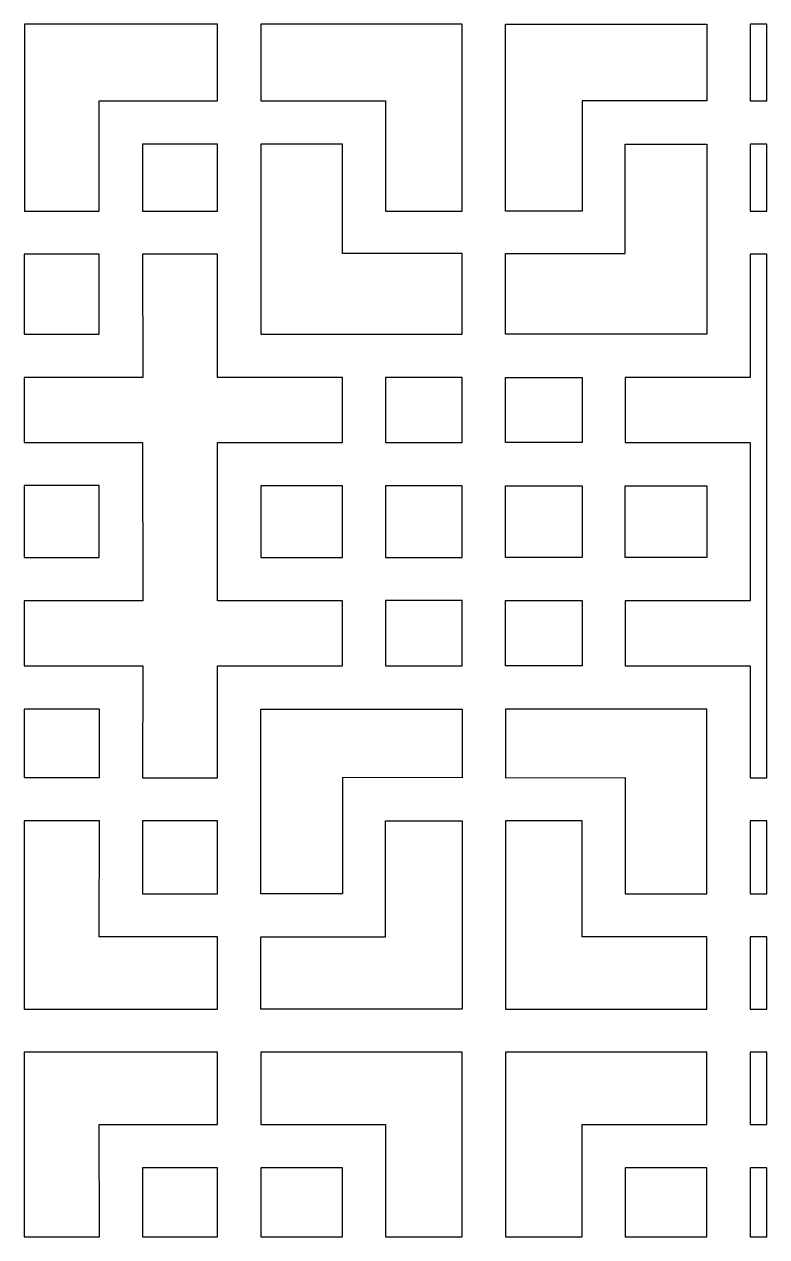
# Model space of a CAD drawing. Header units: centimetres. Extents: x -149 to 149, y -171 to 171.
# Drawn here: x 110.9 to 149.3, y -170.6 to -107.8 of the extents above; entities that cross this region are included whole.
import ezdxf

# ---------------------------------------------------------------- set-up
doc = ezdxf.new("R2010")
doc.units = ezdxf.units.CM
doc.header["$MEASUREMENT"] = 0
doc.layers.add('layer 1', color=7, linetype='Continuous')

msp = doc.modelspace()

# ---------------------------------------------------------------- linework, layer by layer
at = {"layer": 'layer 1', "color": 142}
for points, knots in [([(120.87958, -107.80974), (120.87958, -107.80974), (120.87958, -111.78525), (120.87958, -111.78525), (120.87958, -111.78525), (120.87958, -111.78525), (114.7517, -111.78524), (114.7517, -111.78524), (114.7517, -111.78524), (114.7517, -111.78524), (114.7517, -117.48763), (114.7517, -117.48763), (114.7517, -117.48763), (114.7517, -117.48763), (110.86936, -117.48763), (110.86936, -117.48763), (110.86936, -117.48763), (110.86936, -117.48763), (110.86936, -107.80974), (110.86936, -107.80974), (110.86936, -107.80974), (110.86936, -107.80974), (120.87958, -107.80974), (120.87958, -107.80974)], [0, 0, 0, 0, 0.14285714, 0.14285714, 0.14285714, 0.14285714, 0.28571429, 0.28571429, 0.28571429, 0.28571429, 0.42857143, 0.42857143, 0.42857143, 0.42857143, 0.57142857, 0.57142857, 0.57142857, 0.57142857, 0.71428571, 0.71428571, 0.71428571, 0.71428571, 1, 1, 1, 1]), ([(133.55774, -107.80974), (133.55774, -107.80974), (133.55774, -117.48763), (133.55774, -117.48763), (133.55774, -117.48763), (133.55774, -117.48763), (129.58533, -117.48763), (129.58533, -117.48763), (129.58533, -117.48763), (129.58533, -117.48763), (129.58533, -111.78525), (129.58533, -111.78525), (129.58533, -111.78525), (129.58533, -111.78525), (123.1158, -111.78525), (123.1158, -111.78525), (123.1158, -111.78525), (123.1158, -111.78525), (123.1158, -107.80974), (123.1158, -107.80974), (123.1158, -107.80974), (123.1158, -107.80974), (133.55774, -107.80974), (133.55774, -107.80974)], [0, 0, 0, 0, 0.14285714, 0.14285714, 0.14285714, 0.14285714, 0.28571429, 0.28571429, 0.28571429, 0.28571429, 0.42857143, 0.42857143, 0.42857143, 0.42857143, 0.57142857, 0.57142857, 0.57142857, 0.57142857, 0.71428571, 0.71428571, 0.71428571, 0.71428571, 1, 1, 1, 1]), ([(135.79342, -107.80974), (135.79342, -107.80974), (135.79342, -117.48763), (135.79342, -117.48763), (135.79342, -117.48763), (135.79342, -117.48763), (139.76582, -117.48763), (139.76582, -117.48763), (139.76582, -117.48763), (139.76582, -117.48763), (139.76582, -111.78525), (139.76582, -111.78525), (139.76582, -111.78525), (139.76582, -111.78525), (146.23535, -111.78525), (146.23535, -111.78525), (146.23535, -111.78525), (146.23535, -111.78525), (146.23535, -107.80974), (146.23535, -107.80974), (146.23535, -107.80974), (146.23535, -107.80974), (135.79342, -107.80974), (135.79342, -107.80974)], [0, 0, 0, 0, 0.14285714, 0.14285714, 0.14285714, 0.14285714, 0.28571429, 0.28571429, 0.28571429, 0.28571429, 0.42857143, 0.42857143, 0.42857143, 0.42857143, 0.57142857, 0.57142857, 0.57142857, 0.57142857, 0.71428571, 0.71428571, 0.71428571, 0.71428571, 1, 1, 1, 1]), ([(149.33447, -111.78521), (149.33447, -111.78521), (148.47158, -111.78525), (148.47158, -111.78525), (148.47158, -111.78525), (148.47158, -111.78525), (148.47158, -107.80974), (148.47158, -107.80974), (148.47158, -107.80974), (148.47158, -107.80974), (149.33447, -107.80974), (149.33447, -107.80974), (149.33447, -107.80974), (149.33447, -107.80974), (149.33447, -111.78521), (149.33447, -111.78521)], [0, 0, 0, 0, 0.2, 0.2, 0.2, 0.2, 0.4, 0.4, 0.4, 0.4, 0.6, 0.6, 0.6, 0.6, 1, 1, 1, 1]), ([(116.98792, -114.02148), (116.98792, -114.02148), (120.87958, -114.02148), (120.87958, -114.02148), (120.87958, -114.02148), (120.87958, -114.02148), (120.87958, -117.48763), (120.87958, -117.48763), (120.87958, -117.48763), (120.87958, -117.48763), (116.98792, -117.48763), (116.98792, -117.48763), (116.98792, -117.48763), (116.98792, -117.48763), (116.98792, -114.02148), (116.98792, -114.02148)], [0, 0, 0, 0, 0.2, 0.2, 0.2, 0.2, 0.4, 0.4, 0.4, 0.4, 0.6, 0.6, 0.6, 0.6, 1, 1, 1, 1]), ([(123.11891, -123.86707), (123.11891, -123.86707), (123.11891, -114.02148), (123.11891, -114.02148), (123.11891, -114.02148), (123.11891, -114.02148), (127.3479, -114.02148), (127.3479, -114.02148), (127.3479, -114.02148), (127.3479, -114.02148), (127.346, -119.68192), (127.346, -119.68192), (127.346, -119.68192), (127.346, -119.68192), (133.55774, -119.68192), (133.55774, -119.68192), (133.55774, -119.68192), (133.55774, -119.68192), (133.55774, -123.86707), (133.55774, -123.86707), (133.55774, -123.86707), (133.55774, -123.86707), (123.11891, -123.86707), (123.11891, -123.86707)], [0, 0, 0, 0, 0.14285714, 0.14285714, 0.14285714, 0.14285714, 0.28571429, 0.28571429, 0.28571429, 0.28571429, 0.42857143, 0.42857143, 0.42857143, 0.42857143, 0.57142857, 0.57142857, 0.57142857, 0.57142857, 0.71428571, 0.71428571, 0.71428571, 0.71428571, 1, 1, 1, 1]), ([(146.23224, -123.86707), (146.23224, -123.86707), (146.23224, -114.02148), (146.23224, -114.02148), (146.23224, -114.02148), (146.23224, -114.02148), (142.00325, -114.02148), (142.00325, -114.02148), (142.00325, -114.02148), (142.00325, -114.02148), (142.00516, -119.68192), (142.00516, -119.68192), (142.00516, -119.68192), (142.00516, -119.68192), (135.79342, -119.68192), (135.79342, -119.68192), (135.79342, -119.68192), (135.79342, -119.68192), (135.79342, -123.86707), (135.79342, -123.86707), (135.79342, -123.86707), (135.79342, -123.86707), (146.23224, -123.86707), (146.23224, -123.86707)], [0, 0, 0, 0, 0.14285714, 0.14285714, 0.14285714, 0.14285714, 0.28571429, 0.28571429, 0.28571429, 0.28571429, 0.42857143, 0.42857143, 0.42857143, 0.42857143, 0.57142857, 0.57142857, 0.57142857, 0.57142857, 0.71428571, 0.71428571, 0.71428571, 0.71428571, 1, 1, 1, 1]), ([(149.33447, -117.48759), (149.33447, -117.48759), (148.47158, -117.48763), (148.47158, -117.48763), (148.47158, -117.48763), (148.47158, -117.48763), (148.47158, -114.02148), (148.47158, -114.02148), (148.47158, -114.02148), (148.47158, -114.02148), (149.33447, -114.02148), (149.33447, -114.02148), (149.33447, -114.02148), (149.33447, -114.02148), (149.33447, -117.48759), (149.33447, -117.48759)], [0, 0, 0, 0, 0.2, 0.2, 0.2, 0.2, 0.4, 0.4, 0.4, 0.4, 0.6, 0.6, 0.6, 0.6, 1, 1, 1, 1]), ([(117.00964, -137.66955), (117.00964, -137.66955), (116.99414, -129.47627), (116.99414, -129.47627), (116.99414, -129.47627), (116.99414, -129.47627), (110.86315, -129.47628), (110.86315, -129.47628), (110.86315, -129.47628), (110.86315, -129.47628), (110.86315, -126.1064), (110.86315, -126.1064), (110.86315, -126.1064), (110.86315, -126.1064), (117.00963, -126.1064), (117.00963, -126.1064), (117.00963, -126.1064), (117.00963, -126.1064), (116.99414, -119.72384), (116.99414, -119.72384), (116.99414, -119.72384), (116.99414, -119.72384), (120.87958, -119.72384), (120.87958, -119.72384), (120.87958, -119.72384), (120.87958, -119.72384), (120.87958, -126.1064), (120.87958, -126.1064), (120.87958, -126.1064), (120.87958, -126.1064), (127.346, -126.1064), (127.346, -126.1064), (127.346, -126.1064), (127.346, -126.1064), (127.346, -129.47628), (127.346, -129.47628), (127.346, -129.47628), (127.346, -129.47628), (120.87958, -129.47627), (120.87958, -129.47627), (120.87958, -129.47627), (120.87958, -129.47627), (120.87958, -137.66957), (120.87958, -137.66957), (120.87958, -137.66957), (120.87958, -137.66957), (127.346, -137.66955), (127.346, -137.66955), (127.346, -137.66955), (127.346, -137.66955), (127.346, -141.04874), (127.346, -141.04874), (127.346, -141.04874), (127.346, -141.04874), (120.87958, -141.04565), (120.87958, -141.04565), (120.87958, -141.04565), (120.87958, -141.04565), (120.87958, -146.83809), (120.87958, -146.83809), (120.87958, -146.83809), (120.87958, -146.83809), (116.99414, -146.83809), (116.99414, -146.83809), (116.99414, -146.83809), (116.99414, -146.83809), (117.00963, -141.04874), (117.00963, -141.04874), (117.00963, -141.04874), (117.00963, -141.04874), (110.86315, -141.04874), (110.86315, -141.04874), (110.86315, -141.04874), (110.86315, -141.04874), (110.86315, -137.66955), (110.86315, -137.66955), (110.86315, -137.66955), (110.86315, -137.66955), (117.00964, -137.66955), (117.00964, -137.66955)], [0, 0, 0, 0, 0.04761905, 0.04761905, 0.04761905, 0.04761905, 0.0952381, 0.0952381, 0.0952381, 0.0952381, 0.14285714, 0.14285714, 0.14285714, 0.14285714, 0.19047619, 0.19047619, 0.19047619, 0.19047619, 0.23809524, 0.23809524, 0.23809524, 0.23809524, 0.28571429, 0.28571429, 0.28571429, 0.28571429, 0.33333333, 0.33333333, 0.33333333, 0.33333333, 0.38095238, 0.38095238, 0.38095238, 0.38095238, 0.42857143, 0.42857143, 0.42857143, 0.42857143, 0.47619048, 0.47619048, 0.47619048, 0.47619048, 0.52380952, 0.52380952, 0.52380952, 0.52380952, 0.57142857, 0.57142857, 0.57142857, 0.57142857, 0.61904762, 0.61904762, 0.61904762, 0.61904762, 0.66666667, 0.66666667, 0.66666667, 0.66666667, 0.71428571, 0.71428571, 0.71428571, 0.71428571, 0.76190476, 0.76190476, 0.76190476, 0.76190476, 0.80952381, 0.80952381, 0.80952381, 0.80952381, 0.85714286, 0.85714286, 0.85714286, 0.85714286, 0.9047619, 0.9047619, 0.9047619, 0.9047619, 1, 1, 1, 1]), ([(110.86315, -119.72695), (110.86315, -119.72695), (114.7517, -119.72695), (114.7517, -119.72695), (114.7517, -119.72695), (114.7517, -119.72695), (114.7517, -123.86707), (114.7517, -123.86707), (114.7517, -123.86707), (114.7517, -123.86707), (110.86315, -123.86707), (110.86315, -123.86707), (110.86315, -123.86707), (110.86315, -123.86707), (110.86315, -119.72695), (110.86315, -119.72695)], [0, 0, 0, 0, 0.2, 0.2, 0.2, 0.2, 0.4, 0.4, 0.4, 0.4, 0.6, 0.6, 0.6, 0.6, 1, 1, 1, 1]), ([(149.33447, -146.83797), (149.33447, -146.83797), (148.47158, -146.83809), (148.47158, -146.83809), (148.47158, -146.83809), (148.47158, -146.83809), (148.47158, -141.04565), (148.47158, -141.04565), (148.47158, -141.04565), (148.47158, -141.04565), (142.00516, -141.04874), (142.00516, -141.04874), (142.00516, -141.04874), (142.00516, -141.04874), (142.00516, -137.66955), (142.00516, -137.66955), (142.00516, -137.66955), (142.00516, -137.66955), (148.47158, -137.66957), (148.47158, -137.66957), (148.47158, -137.66957), (148.47158, -137.66957), (148.47158, -129.47627), (148.47158, -129.47627), (148.47158, -129.47627), (148.47158, -129.47627), (142.00516, -129.47628), (142.00516, -129.47628), (142.00516, -129.47628), (142.00516, -129.47628), (142.00516, -126.1064), (142.00516, -126.1064), (142.00516, -126.1064), (142.00516, -126.1064), (148.47158, -126.1064), (148.47158, -126.1064), (148.47158, -126.1064), (148.47158, -126.1064), (148.47158, -119.72384), (148.47158, -119.72384), (148.47158, -119.72384), (148.47158, -119.72384), (149.33447, -119.72384), (149.33447, -119.72384), (149.33447, -119.72384), (149.33447, -119.72384), (149.33447, -146.83797), (149.33447, -146.83797)], [0, 0, 0, 0, 0.07692308, 0.07692308, 0.07692308, 0.07692308, 0.15384615, 0.15384615, 0.15384615, 0.15384615, 0.23076923, 0.23076923, 0.23076923, 0.23076923, 0.30769231, 0.30769231, 0.30769231, 0.30769231, 0.38461538, 0.38461538, 0.38461538, 0.38461538, 0.46153846, 0.46153846, 0.46153846, 0.46153846, 0.53846154, 0.53846154, 0.53846154, 0.53846154, 0.61538462, 0.61538462, 0.61538462, 0.61538462, 0.69230769, 0.69230769, 0.69230769, 0.69230769, 0.76923077, 0.76923077, 0.76923077, 0.76923077, 0.84615385, 0.84615385, 0.84615385, 0.84615385, 1, 1, 1, 1]), ([(129.58222, -126.10331), (129.58222, -126.10331), (133.55774, -126.10331), (133.55774, -126.10331), (133.55774, -126.10331), (133.55774, -126.10331), (133.55774, -129.47628), (133.55774, -129.47628), (133.55774, -129.47628), (133.55774, -129.47628), (129.58222, -129.47628), (129.58222, -129.47628), (129.58222, -129.47628), (129.58222, -129.47628), (129.58222, -126.10331), (129.58222, -126.10331)], [0, 0, 0, 0, 0.2, 0.2, 0.2, 0.2, 0.4, 0.4, 0.4, 0.4, 0.6, 0.6, 0.6, 0.6, 1, 1, 1, 1]), ([(139.76893, -126.10331), (139.76893, -126.10331), (135.79342, -126.10331), (135.79342, -126.10331), (135.79342, -126.10331), (135.79342, -126.10331), (135.79342, -129.47628), (135.79342, -129.47628), (135.79342, -129.47628), (135.79342, -129.47628), (139.76893, -129.47628), (139.76893, -129.47628), (139.76893, -129.47628), (139.76893, -129.47628), (139.76893, -126.10331), (139.76893, -126.10331)], [0, 0, 0, 0, 0.2, 0.2, 0.2, 0.2, 0.4, 0.4, 0.4, 0.4, 0.6, 0.6, 0.6, 0.6, 1, 1, 1, 1]), ([(110.86315, -131.70939), (110.86315, -131.70939), (114.7517, -131.70939), (114.7517, -131.70939), (114.7517, -131.70939), (114.7517, -131.70939), (114.7517, -135.43333), (114.7517, -135.43333), (114.7517, -135.43333), (114.7517, -135.43333), (110.86315, -135.43333), (110.86315, -135.43333), (110.86315, -135.43333), (110.86315, -135.43333), (110.86315, -131.70939), (110.86315, -131.70939)], [0, 0, 0, 0, 0.2, 0.2, 0.2, 0.2, 0.4, 0.4, 0.4, 0.4, 0.6, 0.6, 0.6, 0.6, 1, 1, 1, 1]), ([(123.11891, -131.71251), (123.11891, -131.71251), (127.35221, -131.71251), (127.35221, -131.71251), (127.35221, -131.71251), (127.35221, -131.71251), (127.35221, -135.42712), (127.35221, -135.42712), (127.35221, -135.42712), (127.35221, -135.42712), (123.11891, -135.42712), (123.11891, -135.42712), (123.11891, -135.42712), (123.11891, -135.42712), (123.11891, -131.71251), (123.11891, -131.71251)], [0, 0, 0, 0, 0.2, 0.2, 0.2, 0.2, 0.4, 0.4, 0.4, 0.4, 0.6, 0.6, 0.6, 0.6, 1, 1, 1, 1]), ([(129.58222, -131.71251), (129.58222, -131.71251), (133.55774, -131.71251), (133.55774, -131.71251), (133.55774, -131.71251), (133.55774, -131.71251), (133.55774, -135.43333), (133.55774, -135.43333), (133.55774, -135.43333), (133.55774, -135.43333), (129.58222, -135.43333), (129.58222, -135.43333), (129.58222, -135.43333), (129.58222, -135.43333), (129.58222, -131.71251), (129.58222, -131.71251)], [0, 0, 0, 0, 0.2, 0.2, 0.2, 0.2, 0.4, 0.4, 0.4, 0.4, 0.6, 0.6, 0.6, 0.6, 1, 1, 1, 1]), ([(139.76893, -131.71251), (139.76893, -131.71251), (135.79342, -131.71251), (135.79342, -131.71251), (135.79342, -131.71251), (135.79342, -131.71251), (135.79342, -135.43333), (135.79342, -135.43333), (135.79342, -135.43333), (135.79342, -135.43333), (139.76893, -135.43333), (139.76893, -135.43333), (139.76893, -135.43333), (139.76893, -135.43333), (139.76893, -131.71251), (139.76893, -131.71251)], [0, 0, 0, 0, 0.2, 0.2, 0.2, 0.2, 0.4, 0.4, 0.4, 0.4, 0.6, 0.6, 0.6, 0.6, 1, 1, 1, 1]), ([(146.23224, -131.71251), (146.23224, -131.71251), (141.99894, -131.71251), (141.99894, -131.71251), (141.99894, -131.71251), (141.99894, -131.71251), (141.99894, -135.42712), (141.99894, -135.42712), (141.99894, -135.42712), (141.99894, -135.42712), (146.23224, -135.42712), (146.23224, -135.42712), (146.23224, -135.42712), (146.23224, -135.42712), (146.23224, -131.71251), (146.23224, -131.71251)], [0, 0, 0, 0, 0.2, 0.2, 0.2, 0.2, 0.4, 0.4, 0.4, 0.4, 0.6, 0.6, 0.6, 0.6, 1, 1, 1, 1]), ([(129.58222, -137.66646), (129.58222, -137.66646), (133.55774, -137.66646), (133.55774, -137.66646), (133.55774, -137.66646), (133.55774, -137.66646), (133.55774, -141.04874), (133.55774, -141.04874), (133.55774, -141.04874), (133.55774, -141.04874), (129.58222, -141.04874), (129.58222, -141.04874), (129.58222, -141.04874), (129.58222, -141.04874), (129.58222, -137.66646), (129.58222, -137.66646)], [0, 0, 0, 0, 0.2, 0.2, 0.2, 0.2, 0.4, 0.4, 0.4, 0.4, 0.6, 0.6, 0.6, 0.6, 1, 1, 1, 1]), ([(139.76893, -137.66646), (139.76893, -137.66646), (135.79342, -137.66646), (135.79342, -137.66646), (135.79342, -137.66646), (135.79342, -137.66646), (135.79342, -141.04874), (135.79342, -141.04874), (135.79342, -141.04874), (135.79342, -141.04874), (139.76893, -141.04874), (139.76893, -141.04874), (139.76893, -141.04874), (139.76893, -141.04874), (139.76893, -137.66646), (139.76893, -137.66646)], [0, 0, 0, 0, 0.2, 0.2, 0.2, 0.2, 0.4, 0.4, 0.4, 0.4, 0.6, 0.6, 0.6, 0.6, 1, 1, 1, 1]), ([(110.86315, -143.28187), (110.86315, -143.28187), (114.7548, -143.28187), (114.7548, -143.28187), (114.7548, -143.28187), (114.7548, -143.28187), (114.7548, -146.83188), (114.7548, -146.83188), (114.7548, -146.83188), (114.7548, -146.83188), (110.86315, -146.83188), (110.86315, -146.83188), (110.86315, -146.83188), (110.86315, -146.83188), (110.86315, -143.28187), (110.86315, -143.28187)], [0, 0, 0, 0, 0.2, 0.2, 0.2, 0.2, 0.4, 0.4, 0.4, 0.4, 0.6, 0.6, 0.6, 0.6, 1, 1, 1, 1]), ([(127.346, -146.83188), (127.346, -146.83188), (133.55774, -146.83809), (133.55774, -146.83809), (133.55774, -146.83809), (133.55774, -146.83809), (133.55774, -143.28498), (133.55774, -143.28498), (133.55774, -143.28498), (133.55774, -143.28498), (123.11891, -143.28498), (123.11891, -143.28498), (123.11891, -143.28498), (123.11891, -143.28498), (123.11891, -152.85416), (123.11891, -152.85416), (123.11891, -152.85416), (123.11891, -152.85416), (127.346, -152.85416), (127.346, -152.85416), (127.346, -152.85416), (127.346, -152.85416), (127.346, -146.83188), (127.346, -146.83188)], [0, 0, 0, 0, 0.14285714, 0.14285714, 0.14285714, 0.14285714, 0.28571429, 0.28571429, 0.28571429, 0.28571429, 0.42857143, 0.42857143, 0.42857143, 0.42857143, 0.57142857, 0.57142857, 0.57142857, 0.57142857, 0.71428571, 0.71428571, 0.71428571, 0.71428571, 1, 1, 1, 1]), ([(142.00516, -146.83188), (142.00516, -146.83188), (135.79342, -146.83809), (135.79342, -146.83809), (135.79342, -146.83809), (135.79342, -146.83809), (135.79342, -143.28498), (135.79342, -143.28498), (135.79342, -143.28498), (135.79342, -143.28498), (146.23224, -143.28498), (146.23224, -143.28498), (146.23224, -143.28498), (146.23224, -143.28498), (146.23224, -152.85416), (146.23224, -152.85416), (146.23224, -152.85416), (146.23224, -152.85416), (142.00516, -152.85416), (142.00516, -152.85416), (142.00516, -152.85416), (142.00516, -152.85416), (142.00516, -146.83188), (142.00516, -146.83188)], [0, 0, 0, 0, 0.14285714, 0.14285714, 0.14285714, 0.14285714, 0.28571429, 0.28571429, 0.28571429, 0.28571429, 0.42857143, 0.42857143, 0.42857143, 0.42857143, 0.57142857, 0.57142857, 0.57142857, 0.57142857, 0.71428571, 0.71428571, 0.71428571, 0.71428571, 1, 1, 1, 1]), ([(110.86315, -158.82985), (110.86315, -158.82985), (110.86315, -149.07121), (110.86315, -149.07121), (110.86315, -149.07121), (110.86315, -149.07121), (114.75482, -149.07121), (114.75482, -149.07121), (114.75482, -149.07121), (114.75482, -149.07121), (114.7517, -155.09039), (114.7517, -155.09039), (114.7517, -155.09039), (114.7517, -155.09039), (120.87958, -155.09039), (120.87958, -155.09039), (120.87958, -155.09039), (120.87958, -155.09039), (120.87958, -158.82985), (120.87958, -158.82985), (120.87958, -158.82985), (120.87958, -158.82985), (110.86315, -158.82985), (110.86315, -158.82985)], [0, 0, 0, 0, 0.14285714, 0.14285714, 0.14285714, 0.14285714, 0.28571429, 0.28571429, 0.28571429, 0.28571429, 0.42857143, 0.42857143, 0.42857143, 0.42857143, 0.57142857, 0.57142857, 0.57142857, 0.57142857, 0.71428571, 0.71428571, 0.71428571, 0.71428571, 1, 1, 1, 1]), ([(116.98792, -149.06811), (116.98792, -149.06811), (120.87958, -149.06811), (120.87958, -149.06811), (120.87958, -149.06811), (120.87958, -149.06811), (120.87958, -152.85416), (120.87958, -152.85416), (120.87958, -152.85416), (120.87958, -152.85416), (116.98792, -152.85416), (116.98792, -152.85416), (116.98792, -152.85416), (116.98792, -152.85416), (116.98792, -149.06811), (116.98792, -149.06811)], [0, 0, 0, 0, 0.2, 0.2, 0.2, 0.2, 0.4, 0.4, 0.4, 0.4, 0.6, 0.6, 0.6, 0.6, 1, 1, 1, 1]), ([(133.55774, -158.82985), (133.55774, -158.82985), (133.55774, -149.07121), (133.55774, -149.07121), (133.55774, -149.07121), (133.55774, -149.07121), (129.58222, -149.07121), (129.58222, -149.07121), (129.58222, -149.07121), (129.58222, -149.07121), (129.58533, -155.09039), (129.58533, -155.09039), (129.58533, -155.09039), (129.58533, -155.09039), (123.11891, -155.09039), (123.11891, -155.09039), (123.11891, -155.09039), (123.11891, -155.09039), (123.11891, -158.82985), (123.11891, -158.82985), (123.11891, -158.82985), (123.11891, -158.82985), (133.55774, -158.82985), (133.55774, -158.82985)], [0, 0, 0, 0, 0.14285714, 0.14285714, 0.14285714, 0.14285714, 0.28571429, 0.28571429, 0.28571429, 0.28571429, 0.42857143, 0.42857143, 0.42857143, 0.42857143, 0.57142857, 0.57142857, 0.57142857, 0.57142857, 0.71428571, 0.71428571, 0.71428571, 0.71428571, 1, 1, 1, 1]), ([(135.79342, -158.82985), (135.79342, -158.82985), (135.79342, -149.07121), (135.79342, -149.07121), (135.79342, -149.07121), (135.79342, -149.07121), (139.76893, -149.07121), (139.76893, -149.07121), (139.76893, -149.07121), (139.76893, -149.07121), (139.76582, -155.09039), (139.76582, -155.09039), (139.76582, -155.09039), (139.76582, -155.09039), (146.23224, -155.09039), (146.23224, -155.09039), (146.23224, -155.09039), (146.23224, -155.09039), (146.23224, -158.82985), (146.23224, -158.82985), (146.23224, -158.82985), (146.23224, -158.82985), (135.79342, -158.82985), (135.79342, -158.82985)], [0, 0, 0, 0, 0.14285714, 0.14285714, 0.14285714, 0.14285714, 0.28571429, 0.28571429, 0.28571429, 0.28571429, 0.42857143, 0.42857143, 0.42857143, 0.42857143, 0.57142857, 0.57142857, 0.57142857, 0.57142857, 0.71428571, 0.71428571, 0.71428571, 0.71428571, 1, 1, 1, 1]), ([(149.33447, -152.85416), (149.33447, -152.85416), (148.47158, -152.85416), (148.47158, -152.85416), (148.47158, -152.85416), (148.47158, -152.85416), (148.47158, -149.06811), (148.47158, -149.06811), (148.47158, -149.06811), (148.47158, -149.06811), (149.33447, -149.06811), (149.33447, -149.06811), (149.33447, -149.06811), (149.33447, -149.06811), (149.33447, -152.85429), (149.33447, -152.85429), (149.33447, -152.85429), (149.33447, -152.85429), (149.33447, -152.85416), (149.33447, -152.85416)], [0, 0, 0, 0, 0.16666667, 0.16666667, 0.16666667, 0.16666667, 0.33333333, 0.33333333, 0.33333333, 0.33333333, 0.5, 0.5, 0.5, 0.5, 0.66666667, 0.66666667, 0.66666667, 0.66666667, 1, 1, 1, 1]), ([(149.33447, -158.82978), (149.33447, -158.82978), (148.47158, -158.82985), (148.47158, -158.82985), (148.47158, -158.82985), (148.47158, -158.82985), (148.47158, -155.09039), (148.47158, -155.09039), (148.47158, -155.09039), (148.47158, -155.09039), (149.33447, -155.09039), (149.33447, -155.09039), (149.33447, -155.09039), (149.33447, -155.09039), (149.33447, -158.82978), (149.33447, -158.82978)], [0, 0, 0, 0, 0.2, 0.2, 0.2, 0.2, 0.4, 0.4, 0.4, 0.4, 0.6, 0.6, 0.6, 0.6, 1, 1, 1, 1]), ([(110.86315, -170.61822), (110.86315, -170.61822), (110.86315, -161.06514), (110.86315, -161.06514), (110.86315, -161.06514), (110.86315, -161.06514), (120.87958, -161.06514), (120.87958, -161.06514), (120.87958, -161.06514), (120.87958, -161.06514), (120.87958, -164.8046), (120.87958, -164.8046), (120.87958, -164.8046), (120.87958, -164.8046), (114.7517, -164.8046), (114.7517, -164.8046), (114.7517, -164.8046), (114.7517, -164.8046), (114.75473, -170.61822), (114.75473, -170.61822), (114.75473, -170.61822), (114.75473, -170.61822), (110.86315, -170.61822), (110.86315, -170.61822)], [0, 0, 0, 0, 0.14285714, 0.14285714, 0.14285714, 0.14285714, 0.28571429, 0.28571429, 0.28571429, 0.28571429, 0.42857143, 0.42857143, 0.42857143, 0.42857143, 0.57142857, 0.57142857, 0.57142857, 0.57142857, 0.71428571, 0.71428571, 0.71428571, 0.71428571, 1, 1, 1, 1]), ([(129.58234, -170.61822), (129.58234, -170.61822), (129.58533, -164.8046), (129.58533, -164.8046), (129.58533, -164.8046), (129.58533, -164.8046), (123.11891, -164.8046), (123.11891, -164.8046), (123.11891, -164.8046), (123.11891, -164.8046), (123.11891, -161.06514), (123.11891, -161.06514), (123.11891, -161.06514), (123.11891, -161.06514), (133.55774, -161.06514), (133.55774, -161.06514), (133.55774, -161.06514), (133.55774, -161.06514), (133.55774, -170.61822), (133.55774, -170.61822), (133.55774, -170.61822), (133.55774, -170.61822), (129.58234, -170.61822), (129.58234, -170.61822)], [0, 0, 0, 0, 0.14285714, 0.14285714, 0.14285714, 0.14285714, 0.28571429, 0.28571429, 0.28571429, 0.28571429, 0.42857143, 0.42857143, 0.42857143, 0.42857143, 0.57142857, 0.57142857, 0.57142857, 0.57142857, 0.71428571, 0.71428571, 0.71428571, 0.71428571, 1, 1, 1, 1]), ([(135.79342, -170.61822), (135.79342, -170.61822), (135.79342, -161.06514), (135.79342, -161.06514), (135.79342, -161.06514), (135.79342, -161.06514), (146.23224, -161.06514), (146.23224, -161.06514), (146.23224, -161.06514), (146.23224, -161.06514), (146.23224, -164.8046), (146.23224, -164.8046), (146.23224, -164.8046), (146.23224, -164.8046), (139.76582, -164.8046), (139.76582, -164.8046), (139.76582, -164.8046), (139.76582, -164.8046), (139.76883, -170.61822), (139.76883, -170.61822), (139.76883, -170.61822), (139.76883, -170.61822), (135.79342, -170.61822), (135.79342, -170.61822)], [0, 0, 0, 0, 0.14285714, 0.14285714, 0.14285714, 0.14285714, 0.28571429, 0.28571429, 0.28571429, 0.28571429, 0.42857143, 0.42857143, 0.42857143, 0.42857143, 0.57142857, 0.57142857, 0.57142857, 0.57142857, 0.71428571, 0.71428571, 0.71428571, 0.71428571, 1, 1, 1, 1]), ([(149.33447, -164.80447), (149.33447, -164.80447), (148.47158, -164.8046), (148.47158, -164.8046), (148.47158, -164.8046), (148.47158, -164.8046), (148.47158, -161.06514), (148.47158, -161.06514), (148.47158, -161.06514), (148.47158, -161.06514), (149.33447, -161.06514), (149.33447, -161.06514), (149.33447, -161.06514), (149.33447, -161.06514), (149.33447, -164.80447), (149.33447, -164.80447)], [0, 0, 0, 0, 0.2, 0.2, 0.2, 0.2, 0.4, 0.4, 0.4, 0.4, 0.6, 0.6, 0.6, 0.6, 1, 1, 1, 1]), ([(116.98792, -170.61822), (116.98792, -170.61822), (116.98792, -167.04083), (116.98792, -167.04083), (116.98792, -167.04083), (116.98792, -167.04083), (120.87958, -167.04083), (120.87958, -167.04083), (120.87958, -167.04083), (120.87958, -167.04083), (120.87958, -170.61822), (120.87958, -170.61822), (120.87958, -170.61822), (120.87958, -170.61822), (116.98792, -170.61822), (116.98792, -170.61822)], [0, 0, 0, 0, 0.2, 0.2, 0.2, 0.2, 0.4, 0.4, 0.4, 0.4, 0.6, 0.6, 0.6, 0.6, 1, 1, 1, 1]), ([(123.11891, -170.61822), (123.11891, -170.61822), (123.11891, -167.04083), (123.11891, -167.04083), (123.11891, -167.04083), (123.11891, -167.04083), (127.346, -167.04083), (127.346, -167.04083), (127.346, -167.04083), (127.346, -167.04083), (127.346, -170.61822), (127.346, -170.61822), (127.346, -170.61822), (127.346, -170.61822), (123.11891, -170.61822), (123.11891, -170.61822)], [0, 0, 0, 0, 0.2, 0.2, 0.2, 0.2, 0.4, 0.4, 0.4, 0.4, 0.6, 0.6, 0.6, 0.6, 1, 1, 1, 1]), ([(142.00516, -170.61822), (142.00516, -170.61822), (142.00516, -167.04083), (142.00516, -167.04083), (142.00516, -167.04083), (142.00516, -167.04083), (146.23224, -167.04083), (146.23224, -167.04083), (146.23224, -167.04083), (146.23224, -167.04083), (146.23224, -170.61822), (146.23224, -170.61822), (146.23224, -170.61822), (146.23224, -170.61822), (142.00516, -170.61822), (142.00516, -170.61822)], [0, 0, 0, 0, 0.2, 0.2, 0.2, 0.2, 0.4, 0.4, 0.4, 0.4, 0.6, 0.6, 0.6, 0.6, 1, 1, 1, 1]), ([(148.47156, -170.61822), (148.47156, -170.61822), (148.47158, -167.04083), (148.47158, -167.04083), (148.47158, -167.04083), (148.47158, -167.04083), (149.33447, -167.04082), (149.33447, -167.04082), (149.33447, -167.04082), (149.33447, -167.04082), (149.33447, -170.61822), (149.33447, -170.61822), (149.33447, -170.61822), (149.33447, -170.61822), (148.47156, -170.61822), (148.47156, -170.61822)], [0, 0, 0, 0, 0.2, 0.2, 0.2, 0.2, 0.4, 0.4, 0.4, 0.4, 0.6, 0.6, 0.6, 0.6, 1, 1, 1, 1])]:
    msp.add_open_spline(points, degree=3, knots=knots, dxfattribs=at)
at = {"layer": 'layer 1', "color": 250, "lineweight": 9}
for points, knots in [([(120.87958, -107.80974), (120.87958, -107.80974), (120.87958, -111.78525), (120.87958, -111.78525), (120.87958, -111.78525), (120.87958, -111.78525), (114.7517, -111.78524), (114.7517, -111.78524), (114.7517, -111.78524), (114.7517, -111.78524), (114.7517, -117.48763), (114.7517, -117.48763), (114.7517, -117.48763), (114.7517, -117.48763), (110.86936, -117.48763), (110.86936, -117.48763), (110.86936, -117.48763), (110.86936, -117.48763), (110.86936, -107.80974), (110.86936, -107.80974), (110.86936, -107.80974), (110.86936, -107.80974), (120.87958, -107.80974), (120.87958, -107.80974)], [0, 0, 0, 0, 0.14285714, 0.14285714, 0.14285714, 0.14285714, 0.28571429, 0.28571429, 0.28571429, 0.28571429, 0.42857143, 0.42857143, 0.42857143, 0.42857143, 0.57142857, 0.57142857, 0.57142857, 0.57142857, 0.71428571, 0.71428571, 0.71428571, 0.71428571, 1, 1, 1, 1]), ([(133.55774, -107.80974), (133.55774, -107.80974), (133.55774, -117.48763), (133.55774, -117.48763), (133.55774, -117.48763), (133.55774, -117.48763), (129.58533, -117.48763), (129.58533, -117.48763), (129.58533, -117.48763), (129.58533, -117.48763), (129.58533, -111.78525), (129.58533, -111.78525), (129.58533, -111.78525), (129.58533, -111.78525), (123.1158, -111.78525), (123.1158, -111.78525), (123.1158, -111.78525), (123.1158, -111.78525), (123.1158, -107.80974), (123.1158, -107.80974), (123.1158, -107.80974), (123.1158, -107.80974), (133.55774, -107.80974), (133.55774, -107.80974)], [0, 0, 0, 0, 0.14285714, 0.14285714, 0.14285714, 0.14285714, 0.28571429, 0.28571429, 0.28571429, 0.28571429, 0.42857143, 0.42857143, 0.42857143, 0.42857143, 0.57142857, 0.57142857, 0.57142857, 0.57142857, 0.71428571, 0.71428571, 0.71428571, 0.71428571, 1, 1, 1, 1]), ([(135.79342, -107.80974), (135.79342, -107.80974), (135.79342, -117.48763), (135.79342, -117.48763), (135.79342, -117.48763), (135.79342, -117.48763), (139.76582, -117.48763), (139.76582, -117.48763), (139.76582, -117.48763), (139.76582, -117.48763), (139.76582, -111.78525), (139.76582, -111.78525), (139.76582, -111.78525), (139.76582, -111.78525), (146.23535, -111.78525), (146.23535, -111.78525), (146.23535, -111.78525), (146.23535, -111.78525), (146.23535, -107.80974), (146.23535, -107.80974), (146.23535, -107.80974), (146.23535, -107.80974), (135.79342, -107.80974), (135.79342, -107.80974)], [0, 0, 0, 0, 0.14285714, 0.14285714, 0.14285714, 0.14285714, 0.28571429, 0.28571429, 0.28571429, 0.28571429, 0.42857143, 0.42857143, 0.42857143, 0.42857143, 0.57142857, 0.57142857, 0.57142857, 0.57142857, 0.71428571, 0.71428571, 0.71428571, 0.71428571, 1, 1, 1, 1]), ([(149.33447, -111.78521), (149.33447, -111.78521), (148.47158, -111.78525), (148.47158, -111.78525), (148.47158, -111.78525), (148.47158, -111.78525), (148.47158, -107.80974), (148.47158, -107.80974), (148.47158, -107.80974), (148.47158, -107.80974), (149.33447, -107.80974), (149.33447, -107.80974), (149.33447, -107.80974), (149.33447, -107.80974), (149.33447, -111.78521), (149.33447, -111.78521)], [0, 0, 0, 0, 0.2, 0.2, 0.2, 0.2, 0.4, 0.4, 0.4, 0.4, 0.6, 0.6, 0.6, 0.6, 1, 1, 1, 1]), ([(116.98792, -114.02148), (116.98792, -114.02148), (120.87958, -114.02148), (120.87958, -114.02148), (120.87958, -114.02148), (120.87958, -114.02148), (120.87958, -117.48763), (120.87958, -117.48763), (120.87958, -117.48763), (120.87958, -117.48763), (116.98792, -117.48763), (116.98792, -117.48763), (116.98792, -117.48763), (116.98792, -117.48763), (116.98792, -114.02148), (116.98792, -114.02148)], [0, 0, 0, 0, 0.2, 0.2, 0.2, 0.2, 0.4, 0.4, 0.4, 0.4, 0.6, 0.6, 0.6, 0.6, 1, 1, 1, 1]), ([(123.11891, -123.86707), (123.11891, -123.86707), (123.11891, -114.02148), (123.11891, -114.02148), (123.11891, -114.02148), (123.11891, -114.02148), (127.3479, -114.02148), (127.3479, -114.02148), (127.3479, -114.02148), (127.3479, -114.02148), (127.346, -119.68192), (127.346, -119.68192), (127.346, -119.68192), (127.346, -119.68192), (133.55774, -119.68192), (133.55774, -119.68192), (133.55774, -119.68192), (133.55774, -119.68192), (133.55774, -123.86707), (133.55774, -123.86707), (133.55774, -123.86707), (133.55774, -123.86707), (123.11891, -123.86707), (123.11891, -123.86707)], [0, 0, 0, 0, 0.14285714, 0.14285714, 0.14285714, 0.14285714, 0.28571429, 0.28571429, 0.28571429, 0.28571429, 0.42857143, 0.42857143, 0.42857143, 0.42857143, 0.57142857, 0.57142857, 0.57142857, 0.57142857, 0.71428571, 0.71428571, 0.71428571, 0.71428571, 1, 1, 1, 1]), ([(146.23224, -123.86707), (146.23224, -123.86707), (146.23224, -114.02148), (146.23224, -114.02148), (146.23224, -114.02148), (146.23224, -114.02148), (142.00325, -114.02148), (142.00325, -114.02148), (142.00325, -114.02148), (142.00325, -114.02148), (142.00516, -119.68192), (142.00516, -119.68192), (142.00516, -119.68192), (142.00516, -119.68192), (135.79342, -119.68192), (135.79342, -119.68192), (135.79342, -119.68192), (135.79342, -119.68192), (135.79342, -123.86707), (135.79342, -123.86707), (135.79342, -123.86707), (135.79342, -123.86707), (146.23224, -123.86707), (146.23224, -123.86707)], [0, 0, 0, 0, 0.14285714, 0.14285714, 0.14285714, 0.14285714, 0.28571429, 0.28571429, 0.28571429, 0.28571429, 0.42857143, 0.42857143, 0.42857143, 0.42857143, 0.57142857, 0.57142857, 0.57142857, 0.57142857, 0.71428571, 0.71428571, 0.71428571, 0.71428571, 1, 1, 1, 1]), ([(149.33447, -117.48759), (149.33447, -117.48759), (148.47158, -117.48763), (148.47158, -117.48763), (148.47158, -117.48763), (148.47158, -117.48763), (148.47158, -114.02148), (148.47158, -114.02148), (148.47158, -114.02148), (148.47158, -114.02148), (149.33447, -114.02148), (149.33447, -114.02148), (149.33447, -114.02148), (149.33447, -114.02148), (149.33447, -117.48759), (149.33447, -117.48759)], [0, 0, 0, 0, 0.2, 0.2, 0.2, 0.2, 0.4, 0.4, 0.4, 0.4, 0.6, 0.6, 0.6, 0.6, 1, 1, 1, 1]), ([(117.00964, -137.66955), (117.00964, -137.66955), (116.99414, -129.47627), (116.99414, -129.47627), (116.99414, -129.47627), (116.99414, -129.47627), (110.86315, -129.47628), (110.86315, -129.47628), (110.86315, -129.47628), (110.86315, -129.47628), (110.86315, -126.1064), (110.86315, -126.1064), (110.86315, -126.1064), (110.86315, -126.1064), (117.00963, -126.1064), (117.00963, -126.1064), (117.00963, -126.1064), (117.00963, -126.1064), (116.99414, -119.72384), (116.99414, -119.72384), (116.99414, -119.72384), (116.99414, -119.72384), (120.87958, -119.72384), (120.87958, -119.72384), (120.87958, -119.72384), (120.87958, -119.72384), (120.87958, -126.1064), (120.87958, -126.1064), (120.87958, -126.1064), (120.87958, -126.1064), (127.346, -126.1064), (127.346, -126.1064), (127.346, -126.1064), (127.346, -126.1064), (127.346, -129.47628), (127.346, -129.47628), (127.346, -129.47628), (127.346, -129.47628), (120.87958, -129.47627), (120.87958, -129.47627), (120.87958, -129.47627), (120.87958, -129.47627), (120.87958, -137.66957), (120.87958, -137.66957), (120.87958, -137.66957), (120.87958, -137.66957), (127.346, -137.66955), (127.346, -137.66955), (127.346, -137.66955), (127.346, -137.66955), (127.346, -141.04874), (127.346, -141.04874), (127.346, -141.04874), (127.346, -141.04874), (120.87958, -141.04565), (120.87958, -141.04565), (120.87958, -141.04565), (120.87958, -141.04565), (120.87958, -146.83809), (120.87958, -146.83809), (120.87958, -146.83809), (120.87958, -146.83809), (116.99414, -146.83809), (116.99414, -146.83809), (116.99414, -146.83809), (116.99414, -146.83809), (117.00963, -141.04874), (117.00963, -141.04874), (117.00963, -141.04874), (117.00963, -141.04874), (110.86315, -141.04874), (110.86315, -141.04874), (110.86315, -141.04874), (110.86315, -141.04874), (110.86315, -137.66955), (110.86315, -137.66955), (110.86315, -137.66955), (110.86315, -137.66955), (117.00964, -137.66955), (117.00964, -137.66955)], [0, 0, 0, 0, 0.04761905, 0.04761905, 0.04761905, 0.04761905, 0.0952381, 0.0952381, 0.0952381, 0.0952381, 0.14285714, 0.14285714, 0.14285714, 0.14285714, 0.19047619, 0.19047619, 0.19047619, 0.19047619, 0.23809524, 0.23809524, 0.23809524, 0.23809524, 0.28571429, 0.28571429, 0.28571429, 0.28571429, 0.33333333, 0.33333333, 0.33333333, 0.33333333, 0.38095238, 0.38095238, 0.38095238, 0.38095238, 0.42857143, 0.42857143, 0.42857143, 0.42857143, 0.47619048, 0.47619048, 0.47619048, 0.47619048, 0.52380952, 0.52380952, 0.52380952, 0.52380952, 0.57142857, 0.57142857, 0.57142857, 0.57142857, 0.61904762, 0.61904762, 0.61904762, 0.61904762, 0.66666667, 0.66666667, 0.66666667, 0.66666667, 0.71428571, 0.71428571, 0.71428571, 0.71428571, 0.76190476, 0.76190476, 0.76190476, 0.76190476, 0.80952381, 0.80952381, 0.80952381, 0.80952381, 0.85714286, 0.85714286, 0.85714286, 0.85714286, 0.9047619, 0.9047619, 0.9047619, 0.9047619, 1, 1, 1, 1]), ([(110.86315, -119.72695), (110.86315, -119.72695), (114.7517, -119.72695), (114.7517, -119.72695), (114.7517, -119.72695), (114.7517, -119.72695), (114.7517, -123.86707), (114.7517, -123.86707), (114.7517, -123.86707), (114.7517, -123.86707), (110.86315, -123.86707), (110.86315, -123.86707), (110.86315, -123.86707), (110.86315, -123.86707), (110.86315, -119.72695), (110.86315, -119.72695)], [0, 0, 0, 0, 0.2, 0.2, 0.2, 0.2, 0.4, 0.4, 0.4, 0.4, 0.6, 0.6, 0.6, 0.6, 1, 1, 1, 1]), ([(149.33447, -146.83797), (149.33447, -146.83797), (148.47158, -146.83809), (148.47158, -146.83809), (148.47158, -146.83809), (148.47158, -146.83809), (148.47158, -141.04565), (148.47158, -141.04565), (148.47158, -141.04565), (148.47158, -141.04565), (142.00516, -141.04874), (142.00516, -141.04874), (142.00516, -141.04874), (142.00516, -141.04874), (142.00516, -137.66955), (142.00516, -137.66955), (142.00516, -137.66955), (142.00516, -137.66955), (148.47158, -137.66957), (148.47158, -137.66957), (148.47158, -137.66957), (148.47158, -137.66957), (148.47158, -129.47627), (148.47158, -129.47627), (148.47158, -129.47627), (148.47158, -129.47627), (142.00516, -129.47628), (142.00516, -129.47628), (142.00516, -129.47628), (142.00516, -129.47628), (142.00516, -126.1064), (142.00516, -126.1064), (142.00516, -126.1064), (142.00516, -126.1064), (148.47158, -126.1064), (148.47158, -126.1064), (148.47158, -126.1064), (148.47158, -126.1064), (148.47158, -119.72384), (148.47158, -119.72384), (148.47158, -119.72384), (148.47158, -119.72384), (149.33447, -119.72384), (149.33447, -119.72384), (149.33447, -119.72384), (149.33447, -119.72384), (149.33447, -146.83797), (149.33447, -146.83797)], [0, 0, 0, 0, 0.07692308, 0.07692308, 0.07692308, 0.07692308, 0.15384615, 0.15384615, 0.15384615, 0.15384615, 0.23076923, 0.23076923, 0.23076923, 0.23076923, 0.30769231, 0.30769231, 0.30769231, 0.30769231, 0.38461538, 0.38461538, 0.38461538, 0.38461538, 0.46153846, 0.46153846, 0.46153846, 0.46153846, 0.53846154, 0.53846154, 0.53846154, 0.53846154, 0.61538462, 0.61538462, 0.61538462, 0.61538462, 0.69230769, 0.69230769, 0.69230769, 0.69230769, 0.76923077, 0.76923077, 0.76923077, 0.76923077, 0.84615385, 0.84615385, 0.84615385, 0.84615385, 1, 1, 1, 1]), ([(129.58222, -126.10331), (129.58222, -126.10331), (133.55774, -126.10331), (133.55774, -126.10331), (133.55774, -126.10331), (133.55774, -126.10331), (133.55774, -129.47628), (133.55774, -129.47628), (133.55774, -129.47628), (133.55774, -129.47628), (129.58222, -129.47628), (129.58222, -129.47628), (129.58222, -129.47628), (129.58222, -129.47628), (129.58222, -126.10331), (129.58222, -126.10331)], [0, 0, 0, 0, 0.2, 0.2, 0.2, 0.2, 0.4, 0.4, 0.4, 0.4, 0.6, 0.6, 0.6, 0.6, 1, 1, 1, 1]), ([(139.76893, -126.10331), (139.76893, -126.10331), (135.79342, -126.10331), (135.79342, -126.10331), (135.79342, -126.10331), (135.79342, -126.10331), (135.79342, -129.47628), (135.79342, -129.47628), (135.79342, -129.47628), (135.79342, -129.47628), (139.76893, -129.47628), (139.76893, -129.47628), (139.76893, -129.47628), (139.76893, -129.47628), (139.76893, -126.10331), (139.76893, -126.10331)], [0, 0, 0, 0, 0.2, 0.2, 0.2, 0.2, 0.4, 0.4, 0.4, 0.4, 0.6, 0.6, 0.6, 0.6, 1, 1, 1, 1]), ([(110.86315, -131.70939), (110.86315, -131.70939), (114.7517, -131.70939), (114.7517, -131.70939), (114.7517, -131.70939), (114.7517, -131.70939), (114.7517, -135.43333), (114.7517, -135.43333), (114.7517, -135.43333), (114.7517, -135.43333), (110.86315, -135.43333), (110.86315, -135.43333), (110.86315, -135.43333), (110.86315, -135.43333), (110.86315, -131.70939), (110.86315, -131.70939)], [0, 0, 0, 0, 0.2, 0.2, 0.2, 0.2, 0.4, 0.4, 0.4, 0.4, 0.6, 0.6, 0.6, 0.6, 1, 1, 1, 1]), ([(123.11891, -131.71251), (123.11891, -131.71251), (127.35221, -131.71251), (127.35221, -131.71251), (127.35221, -131.71251), (127.35221, -131.71251), (127.35221, -135.42712), (127.35221, -135.42712), (127.35221, -135.42712), (127.35221, -135.42712), (123.11891, -135.42712), (123.11891, -135.42712), (123.11891, -135.42712), (123.11891, -135.42712), (123.11891, -131.71251), (123.11891, -131.71251)], [0, 0, 0, 0, 0.2, 0.2, 0.2, 0.2, 0.4, 0.4, 0.4, 0.4, 0.6, 0.6, 0.6, 0.6, 1, 1, 1, 1]), ([(129.58222, -131.71251), (129.58222, -131.71251), (133.55774, -131.71251), (133.55774, -131.71251), (133.55774, -131.71251), (133.55774, -131.71251), (133.55774, -135.43333), (133.55774, -135.43333), (133.55774, -135.43333), (133.55774, -135.43333), (129.58222, -135.43333), (129.58222, -135.43333), (129.58222, -135.43333), (129.58222, -135.43333), (129.58222, -131.71251), (129.58222, -131.71251)], [0, 0, 0, 0, 0.2, 0.2, 0.2, 0.2, 0.4, 0.4, 0.4, 0.4, 0.6, 0.6, 0.6, 0.6, 1, 1, 1, 1]), ([(139.76893, -131.71251), (139.76893, -131.71251), (135.79342, -131.71251), (135.79342, -131.71251), (135.79342, -131.71251), (135.79342, -131.71251), (135.79342, -135.43333), (135.79342, -135.43333), (135.79342, -135.43333), (135.79342, -135.43333), (139.76893, -135.43333), (139.76893, -135.43333), (139.76893, -135.43333), (139.76893, -135.43333), (139.76893, -131.71251), (139.76893, -131.71251)], [0, 0, 0, 0, 0.2, 0.2, 0.2, 0.2, 0.4, 0.4, 0.4, 0.4, 0.6, 0.6, 0.6, 0.6, 1, 1, 1, 1]), ([(146.23224, -131.71251), (146.23224, -131.71251), (141.99894, -131.71251), (141.99894, -131.71251), (141.99894, -131.71251), (141.99894, -131.71251), (141.99894, -135.42712), (141.99894, -135.42712), (141.99894, -135.42712), (141.99894, -135.42712), (146.23224, -135.42712), (146.23224, -135.42712), (146.23224, -135.42712), (146.23224, -135.42712), (146.23224, -131.71251), (146.23224, -131.71251)], [0, 0, 0, 0, 0.2, 0.2, 0.2, 0.2, 0.4, 0.4, 0.4, 0.4, 0.6, 0.6, 0.6, 0.6, 1, 1, 1, 1]), ([(129.58222, -137.66646), (129.58222, -137.66646), (133.55774, -137.66646), (133.55774, -137.66646), (133.55774, -137.66646), (133.55774, -137.66646), (133.55774, -141.04874), (133.55774, -141.04874), (133.55774, -141.04874), (133.55774, -141.04874), (129.58222, -141.04874), (129.58222, -141.04874), (129.58222, -141.04874), (129.58222, -141.04874), (129.58222, -137.66646), (129.58222, -137.66646)], [0, 0, 0, 0, 0.2, 0.2, 0.2, 0.2, 0.4, 0.4, 0.4, 0.4, 0.6, 0.6, 0.6, 0.6, 1, 1, 1, 1]), ([(139.76893, -137.66646), (139.76893, -137.66646), (135.79342, -137.66646), (135.79342, -137.66646), (135.79342, -137.66646), (135.79342, -137.66646), (135.79342, -141.04874), (135.79342, -141.04874), (135.79342, -141.04874), (135.79342, -141.04874), (139.76893, -141.04874), (139.76893, -141.04874), (139.76893, -141.04874), (139.76893, -141.04874), (139.76893, -137.66646), (139.76893, -137.66646)], [0, 0, 0, 0, 0.2, 0.2, 0.2, 0.2, 0.4, 0.4, 0.4, 0.4, 0.6, 0.6, 0.6, 0.6, 1, 1, 1, 1]), ([(110.86315, -143.28187), (110.86315, -143.28187), (114.7548, -143.28187), (114.7548, -143.28187), (114.7548, -143.28187), (114.7548, -143.28187), (114.7548, -146.83188), (114.7548, -146.83188), (114.7548, -146.83188), (114.7548, -146.83188), (110.86315, -146.83188), (110.86315, -146.83188), (110.86315, -146.83188), (110.86315, -146.83188), (110.86315, -143.28187), (110.86315, -143.28187)], [0, 0, 0, 0, 0.2, 0.2, 0.2, 0.2, 0.4, 0.4, 0.4, 0.4, 0.6, 0.6, 0.6, 0.6, 1, 1, 1, 1]), ([(127.346, -146.83188), (127.346, -146.83188), (133.55774, -146.83809), (133.55774, -146.83809), (133.55774, -146.83809), (133.55774, -146.83809), (133.55774, -143.28498), (133.55774, -143.28498), (133.55774, -143.28498), (133.55774, -143.28498), (123.11891, -143.28498), (123.11891, -143.28498), (123.11891, -143.28498), (123.11891, -143.28498), (123.11891, -152.85416), (123.11891, -152.85416), (123.11891, -152.85416), (123.11891, -152.85416), (127.346, -152.85416), (127.346, -152.85416), (127.346, -152.85416), (127.346, -152.85416), (127.346, -146.83188), (127.346, -146.83188)], [0, 0, 0, 0, 0.14285714, 0.14285714, 0.14285714, 0.14285714, 0.28571429, 0.28571429, 0.28571429, 0.28571429, 0.42857143, 0.42857143, 0.42857143, 0.42857143, 0.57142857, 0.57142857, 0.57142857, 0.57142857, 0.71428571, 0.71428571, 0.71428571, 0.71428571, 1, 1, 1, 1]), ([(142.00516, -146.83188), (142.00516, -146.83188), (135.79342, -146.83809), (135.79342, -146.83809), (135.79342, -146.83809), (135.79342, -146.83809), (135.79342, -143.28498), (135.79342, -143.28498), (135.79342, -143.28498), (135.79342, -143.28498), (146.23224, -143.28498), (146.23224, -143.28498), (146.23224, -143.28498), (146.23224, -143.28498), (146.23224, -152.85416), (146.23224, -152.85416), (146.23224, -152.85416), (146.23224, -152.85416), (142.00516, -152.85416), (142.00516, -152.85416), (142.00516, -152.85416), (142.00516, -152.85416), (142.00516, -146.83188), (142.00516, -146.83188)], [0, 0, 0, 0, 0.14285714, 0.14285714, 0.14285714, 0.14285714, 0.28571429, 0.28571429, 0.28571429, 0.28571429, 0.42857143, 0.42857143, 0.42857143, 0.42857143, 0.57142857, 0.57142857, 0.57142857, 0.57142857, 0.71428571, 0.71428571, 0.71428571, 0.71428571, 1, 1, 1, 1]), ([(110.86315, -158.82985), (110.86315, -158.82985), (110.86315, -149.07121), (110.86315, -149.07121), (110.86315, -149.07121), (110.86315, -149.07121), (114.75482, -149.07121), (114.75482, -149.07121), (114.75482, -149.07121), (114.75482, -149.07121), (114.7517, -155.09039), (114.7517, -155.09039), (114.7517, -155.09039), (114.7517, -155.09039), (120.87958, -155.09039), (120.87958, -155.09039), (120.87958, -155.09039), (120.87958, -155.09039), (120.87958, -158.82985), (120.87958, -158.82985), (120.87958, -158.82985), (120.87958, -158.82985), (110.86315, -158.82985), (110.86315, -158.82985)], [0, 0, 0, 0, 0.14285714, 0.14285714, 0.14285714, 0.14285714, 0.28571429, 0.28571429, 0.28571429, 0.28571429, 0.42857143, 0.42857143, 0.42857143, 0.42857143, 0.57142857, 0.57142857, 0.57142857, 0.57142857, 0.71428571, 0.71428571, 0.71428571, 0.71428571, 1, 1, 1, 1]), ([(116.98792, -149.06811), (116.98792, -149.06811), (120.87958, -149.06811), (120.87958, -149.06811), (120.87958, -149.06811), (120.87958, -149.06811), (120.87958, -152.85416), (120.87958, -152.85416), (120.87958, -152.85416), (120.87958, -152.85416), (116.98792, -152.85416), (116.98792, -152.85416), (116.98792, -152.85416), (116.98792, -152.85416), (116.98792, -149.06811), (116.98792, -149.06811)], [0, 0, 0, 0, 0.2, 0.2, 0.2, 0.2, 0.4, 0.4, 0.4, 0.4, 0.6, 0.6, 0.6, 0.6, 1, 1, 1, 1]), ([(133.55774, -158.82985), (133.55774, -158.82985), (133.55774, -149.07121), (133.55774, -149.07121), (133.55774, -149.07121), (133.55774, -149.07121), (129.58222, -149.07121), (129.58222, -149.07121), (129.58222, -149.07121), (129.58222, -149.07121), (129.58533, -155.09039), (129.58533, -155.09039), (129.58533, -155.09039), (129.58533, -155.09039), (123.11891, -155.09039), (123.11891, -155.09039), (123.11891, -155.09039), (123.11891, -155.09039), (123.11891, -158.82985), (123.11891, -158.82985), (123.11891, -158.82985), (123.11891, -158.82985), (133.55774, -158.82985), (133.55774, -158.82985)], [0, 0, 0, 0, 0.14285714, 0.14285714, 0.14285714, 0.14285714, 0.28571429, 0.28571429, 0.28571429, 0.28571429, 0.42857143, 0.42857143, 0.42857143, 0.42857143, 0.57142857, 0.57142857, 0.57142857, 0.57142857, 0.71428571, 0.71428571, 0.71428571, 0.71428571, 1, 1, 1, 1]), ([(135.79342, -158.82985), (135.79342, -158.82985), (135.79342, -149.07121), (135.79342, -149.07121), (135.79342, -149.07121), (135.79342, -149.07121), (139.76893, -149.07121), (139.76893, -149.07121), (139.76893, -149.07121), (139.76893, -149.07121), (139.76582, -155.09039), (139.76582, -155.09039), (139.76582, -155.09039), (139.76582, -155.09039), (146.23224, -155.09039), (146.23224, -155.09039), (146.23224, -155.09039), (146.23224, -155.09039), (146.23224, -158.82985), (146.23224, -158.82985), (146.23224, -158.82985), (146.23224, -158.82985), (135.79342, -158.82985), (135.79342, -158.82985)], [0, 0, 0, 0, 0.14285714, 0.14285714, 0.14285714, 0.14285714, 0.28571429, 0.28571429, 0.28571429, 0.28571429, 0.42857143, 0.42857143, 0.42857143, 0.42857143, 0.57142857, 0.57142857, 0.57142857, 0.57142857, 0.71428571, 0.71428571, 0.71428571, 0.71428571, 1, 1, 1, 1]), ([(149.33447, -152.85416), (149.33447, -152.85416), (148.47158, -152.85416), (148.47158, -152.85416), (148.47158, -152.85416), (148.47158, -152.85416), (148.47158, -149.06811), (148.47158, -149.06811), (148.47158, -149.06811), (148.47158, -149.06811), (149.33447, -149.06811), (149.33447, -149.06811), (149.33447, -149.06811), (149.33447, -149.06811), (149.33447, -152.85429), (149.33447, -152.85429)], [0, 0, 0, 0, 0.2, 0.2, 0.2, 0.2, 0.4, 0.4, 0.4, 0.4, 0.6, 0.6, 0.6, 0.6, 1, 1, 1, 1]), ([(149.33447, -158.82978), (149.33447, -158.82978), (148.47158, -158.82985), (148.47158, -158.82985), (148.47158, -158.82985), (148.47158, -158.82985), (148.47158, -155.09039), (148.47158, -155.09039), (148.47158, -155.09039), (148.47158, -155.09039), (149.33447, -155.09039), (149.33447, -155.09039), (149.33447, -155.09039), (149.33447, -155.09039), (149.33447, -158.82978), (149.33447, -158.82978)], [0, 0, 0, 0, 0.2, 0.2, 0.2, 0.2, 0.4, 0.4, 0.4, 0.4, 0.6, 0.6, 0.6, 0.6, 1, 1, 1, 1]), ([(110.86315, -170.61822), (110.86315, -170.61822), (110.86315, -161.06514), (110.86315, -161.06514), (110.86315, -161.06514), (110.86315, -161.06514), (120.87958, -161.06514), (120.87958, -161.06514), (120.87958, -161.06514), (120.87958, -161.06514), (120.87958, -164.8046), (120.87958, -164.8046), (120.87958, -164.8046), (120.87958, -164.8046), (114.7517, -164.8046), (114.7517, -164.8046), (114.7517, -164.8046), (114.7517, -164.8046), (114.75473, -170.61822), (114.75473, -170.61822), (114.75473, -170.61822), (114.75473, -170.61822), (110.86315, -170.61822), (110.86315, -170.61822)], [0, 0, 0, 0, 0.14285714, 0.14285714, 0.14285714, 0.14285714, 0.28571429, 0.28571429, 0.28571429, 0.28571429, 0.42857143, 0.42857143, 0.42857143, 0.42857143, 0.57142857, 0.57142857, 0.57142857, 0.57142857, 0.71428571, 0.71428571, 0.71428571, 0.71428571, 1, 1, 1, 1]), ([(129.58234, -170.61822), (129.58234, -170.61822), (129.58533, -164.8046), (129.58533, -164.8046), (129.58533, -164.8046), (129.58533, -164.8046), (123.11891, -164.8046), (123.11891, -164.8046), (123.11891, -164.8046), (123.11891, -164.8046), (123.11891, -161.06514), (123.11891, -161.06514), (123.11891, -161.06514), (123.11891, -161.06514), (133.55774, -161.06514), (133.55774, -161.06514), (133.55774, -161.06514), (133.55774, -161.06514), (133.55774, -170.61822), (133.55774, -170.61822), (133.55774, -170.61822), (133.55774, -170.61822), (129.58234, -170.61822), (129.58234, -170.61822)], [0, 0, 0, 0, 0.14285714, 0.14285714, 0.14285714, 0.14285714, 0.28571429, 0.28571429, 0.28571429, 0.28571429, 0.42857143, 0.42857143, 0.42857143, 0.42857143, 0.57142857, 0.57142857, 0.57142857, 0.57142857, 0.71428571, 0.71428571, 0.71428571, 0.71428571, 1, 1, 1, 1]), ([(135.79342, -170.61822), (135.79342, -170.61822), (135.79342, -161.06514), (135.79342, -161.06514), (135.79342, -161.06514), (135.79342, -161.06514), (146.23224, -161.06514), (146.23224, -161.06514), (146.23224, -161.06514), (146.23224, -161.06514), (146.23224, -164.8046), (146.23224, -164.8046), (146.23224, -164.8046), (146.23224, -164.8046), (139.76582, -164.8046), (139.76582, -164.8046), (139.76582, -164.8046), (139.76582, -164.8046), (139.76883, -170.61822), (139.76883, -170.61822), (139.76883, -170.61822), (139.76883, -170.61822), (135.79342, -170.61822), (135.79342, -170.61822)], [0, 0, 0, 0, 0.14285714, 0.14285714, 0.14285714, 0.14285714, 0.28571429, 0.28571429, 0.28571429, 0.28571429, 0.42857143, 0.42857143, 0.42857143, 0.42857143, 0.57142857, 0.57142857, 0.57142857, 0.57142857, 0.71428571, 0.71428571, 0.71428571, 0.71428571, 1, 1, 1, 1]), ([(149.33447, -164.80447), (149.33447, -164.80447), (148.47158, -164.8046), (148.47158, -164.8046), (148.47158, -164.8046), (148.47158, -164.8046), (148.47158, -161.06514), (148.47158, -161.06514), (148.47158, -161.06514), (148.47158, -161.06514), (149.33447, -161.06514), (149.33447, -161.06514), (149.33447, -161.06514), (149.33447, -161.06514), (149.33447, -164.80447), (149.33447, -164.80447)], [0, 0, 0, 0, 0.2, 0.2, 0.2, 0.2, 0.4, 0.4, 0.4, 0.4, 0.6, 0.6, 0.6, 0.6, 1, 1, 1, 1]), ([(116.98792, -170.61822), (116.98792, -170.61822), (116.98792, -167.04083), (116.98792, -167.04083), (116.98792, -167.04083), (116.98792, -167.04083), (120.87958, -167.04083), (120.87958, -167.04083), (120.87958, -167.04083), (120.87958, -167.04083), (120.87958, -170.61822), (120.87958, -170.61822), (120.87958, -170.61822), (120.87958, -170.61822), (116.98792, -170.61822), (116.98792, -170.61822)], [0, 0, 0, 0, 0.2, 0.2, 0.2, 0.2, 0.4, 0.4, 0.4, 0.4, 0.6, 0.6, 0.6, 0.6, 1, 1, 1, 1]), ([(123.11891, -170.61822), (123.11891, -170.61822), (123.11891, -167.04083), (123.11891, -167.04083), (123.11891, -167.04083), (123.11891, -167.04083), (127.346, -167.04083), (127.346, -167.04083), (127.346, -167.04083), (127.346, -167.04083), (127.346, -170.61822), (127.346, -170.61822), (127.346, -170.61822), (127.346, -170.61822), (123.11891, -170.61822), (123.11891, -170.61822)], [0, 0, 0, 0, 0.2, 0.2, 0.2, 0.2, 0.4, 0.4, 0.4, 0.4, 0.6, 0.6, 0.6, 0.6, 1, 1, 1, 1]), ([(142.00516, -170.61822), (142.00516, -170.61822), (142.00516, -167.04083), (142.00516, -167.04083), (142.00516, -167.04083), (142.00516, -167.04083), (146.23224, -167.04083), (146.23224, -167.04083), (146.23224, -167.04083), (146.23224, -167.04083), (146.23224, -170.61822), (146.23224, -170.61822), (146.23224, -170.61822), (146.23224, -170.61822), (142.00516, -170.61822), (142.00516, -170.61822)], [0, 0, 0, 0, 0.2, 0.2, 0.2, 0.2, 0.4, 0.4, 0.4, 0.4, 0.6, 0.6, 0.6, 0.6, 1, 1, 1, 1]), ([(148.47156, -170.61822), (148.47156, -170.61822), (148.47158, -167.04083), (148.47158, -167.04083), (148.47158, -167.04083), (148.47158, -167.04083), (149.33447, -167.04082), (149.33447, -167.04082), (149.33447, -167.04082), (149.33447, -167.04082), (149.33447, -170.61822), (149.33447, -170.61822), (149.33447, -170.61822), (149.33447, -170.61822), (148.47156, -170.61822), (148.47156, -170.61822)], [0, 0, 0, 0, 0.2, 0.2, 0.2, 0.2, 0.4, 0.4, 0.4, 0.4, 0.6, 0.6, 0.6, 0.6, 1, 1, 1, 1])]:
    msp.add_open_spline(points, degree=3, knots=knots, dxfattribs=at)

doc.saveas('drawing.dxf')
